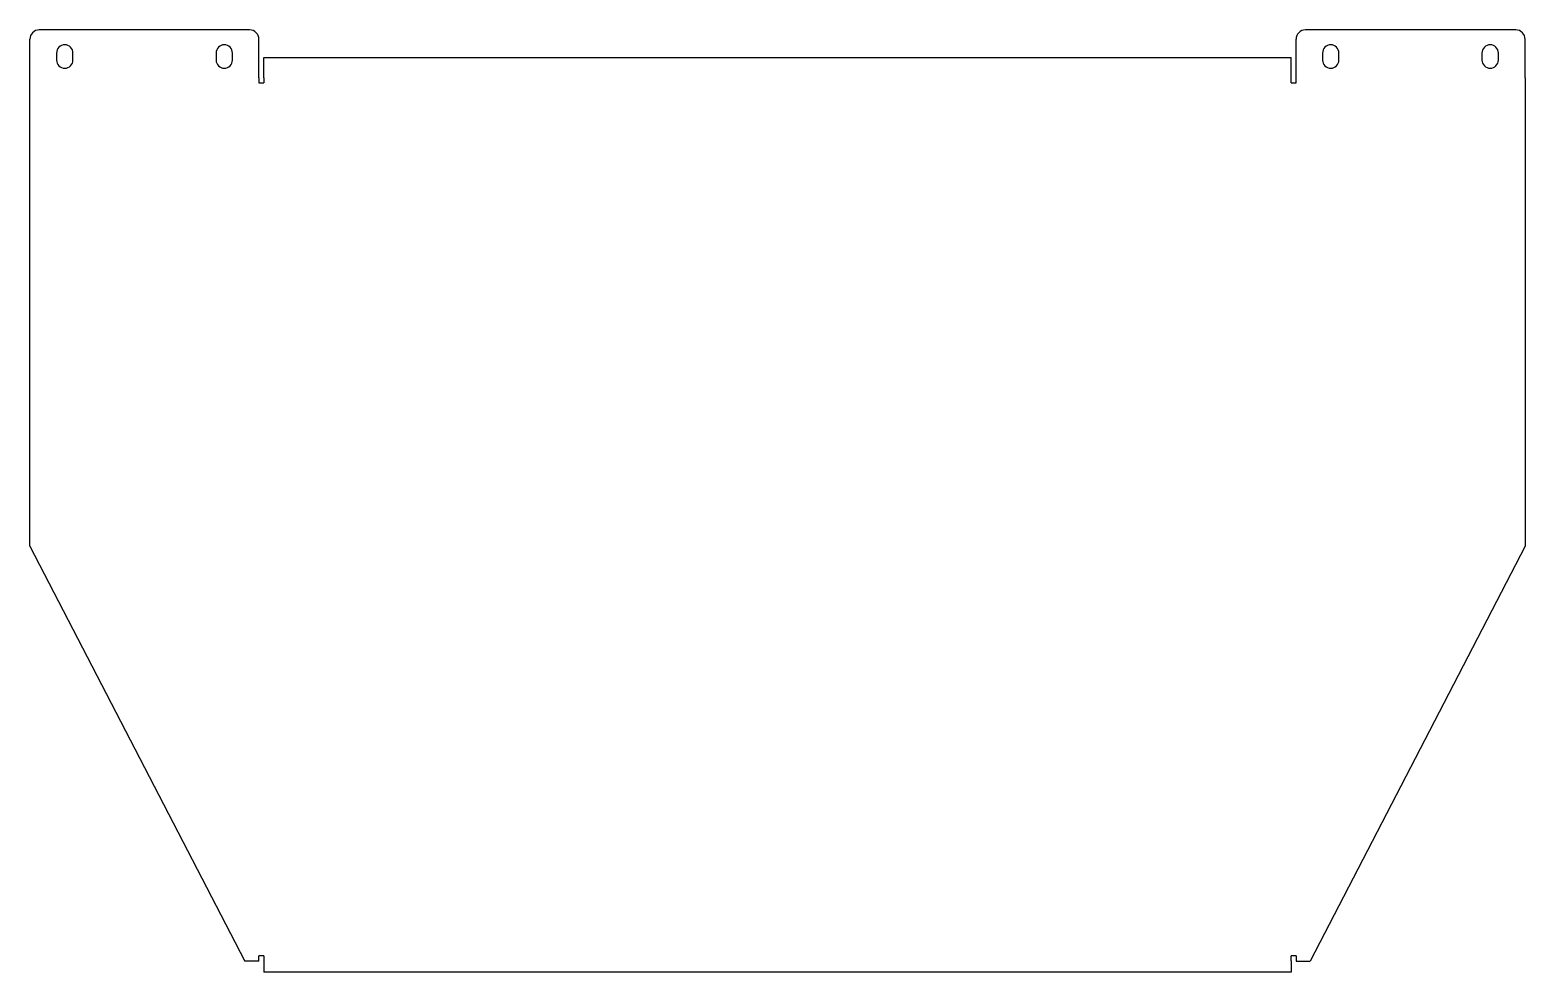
# Model space of a CAD drawing. Header units: millimetres. Extents: x -12 to 626, y 26 to 428.
import ezdxf

# ---------------------------------------------------------------- set-up
doc = ezdxf.new("R2010")
doc.units = ezdxf.units.MM
doc.layers.add('CHAPA_COM_ANGULO', color=7, linetype='Continuous')
doc.layers.add('Default', color=7, linetype='Continuous')

# ---------------------------------------------------------------- blocks, each defined once
blk = doc.blocks.new('SE')
at = {"layer": 'CHAPA_COM_ANGULO', "color": 7, "linetype": 'Continuous'}
for p, q in [((81.4, 428.13), (-8.4, 428.13)), ((622, 428.13), (532.2, 428.13)), ((-12.4, 407.63), (-12.4, 424.13)), ((85.4, 407.63), (85.4, 424.13)), ((528.2, 407.63), (528.2, 424.13)), ((626, 407.63), (626, 424.13)), ((-1, 418.28), (-1, 415.28)), ((6, 415.28), (6, 418.28)), ((67.1, 418.28), (67.1, 415.28)), ((74.1, 415.28), (74.1, 418.28)), ((87.5, 416.43), (526.1, 416.43)), ((87.5, 407.63), (87.5, 416.43)), ((526.1, 407.63), (526.1, 416.43)), ((539.5, 418.28), (539.5, 415.28)), ((546.5, 415.28), (546.5, 418.28)), ((607.6, 418.28), (607.6, 415.28)), ((614.6, 415.28), (614.6, 418.28)), ((-12.4, 405.54), (-12.4, 407.63)), ((-12.4, 207.74), (-12.4, 405.54)), ((85.4, 407.63), (85.4, 405.54)), ((85.4, 405.54), (87.5, 405.54)), ((87.5, 407.63), (87.5, 405.54)), ((526.1, 405.54), (526.1, 407.63)), ((526.1, 405.54), (528.2, 405.54)), ((528.2, 405.54), (528.2, 407.63)), ((626, 407.63), (626, 405.54)), ((626, 405.54), (626, 207.74)), ((-12.4, 207.74), (79.4, 30.74)), ((626, 207.74), (534.2, 30.74)), ((87.5, 32.94), (85.4, 32.94)), ((85.4, 30.74), (85.4, 32.94)), ((87.5, 32.94), (87.5, 30.84)), ((528.2, 32.94), (526.1, 32.94)), ((526.1, 30.84), (526.1, 32.94)), ((528.2, 32.94), (528.2, 30.74)), ((85.4, 30.74), (79.4, 30.74)), ((87.5, 30.84), (87.5, 26.04)), ((526.1, 26.04), (87.5, 26.04)), ((526.1, 30.84), (526.1, 26.04)), ((528.2, 30.74), (534.2, 30.74))]:
    blk.add_line(p, q, dxfattribs=at)
for centre, radius, start, end in [((-8.4, 424.13), 4, 90, 180), ((81.4, 424.13), 4, 0, 90), ((532.2, 424.13), 4, 90, 180), ((622, 424.13), 4, 0, 90), ((2.5, 418.28), 3.5, 0, 180), ((70.6, 418.28), 3.5, 0, 180), ((543, 418.28), 3.5, 0, 180), ((611.1, 418.28), 3.5, 0, 180), ((2.5, 415.28), 3.5, 180, 0), ((70.6, 415.28), 3.5, 180, 360), ((543, 415.28), 3.5, 180, 0), ((611.1, 415.28), 3.5, 180, 0)]:
    blk.add_arc(centre, radius, start, end, dxfattribs=at)

msp = doc.modelspace()

# ---------------------------------------------------------------- block references
at = {"layer": 'Default'}
msp.add_blockref('SE', (0, 0), dxfattribs=at)

doc.saveas('drawing.dxf')
